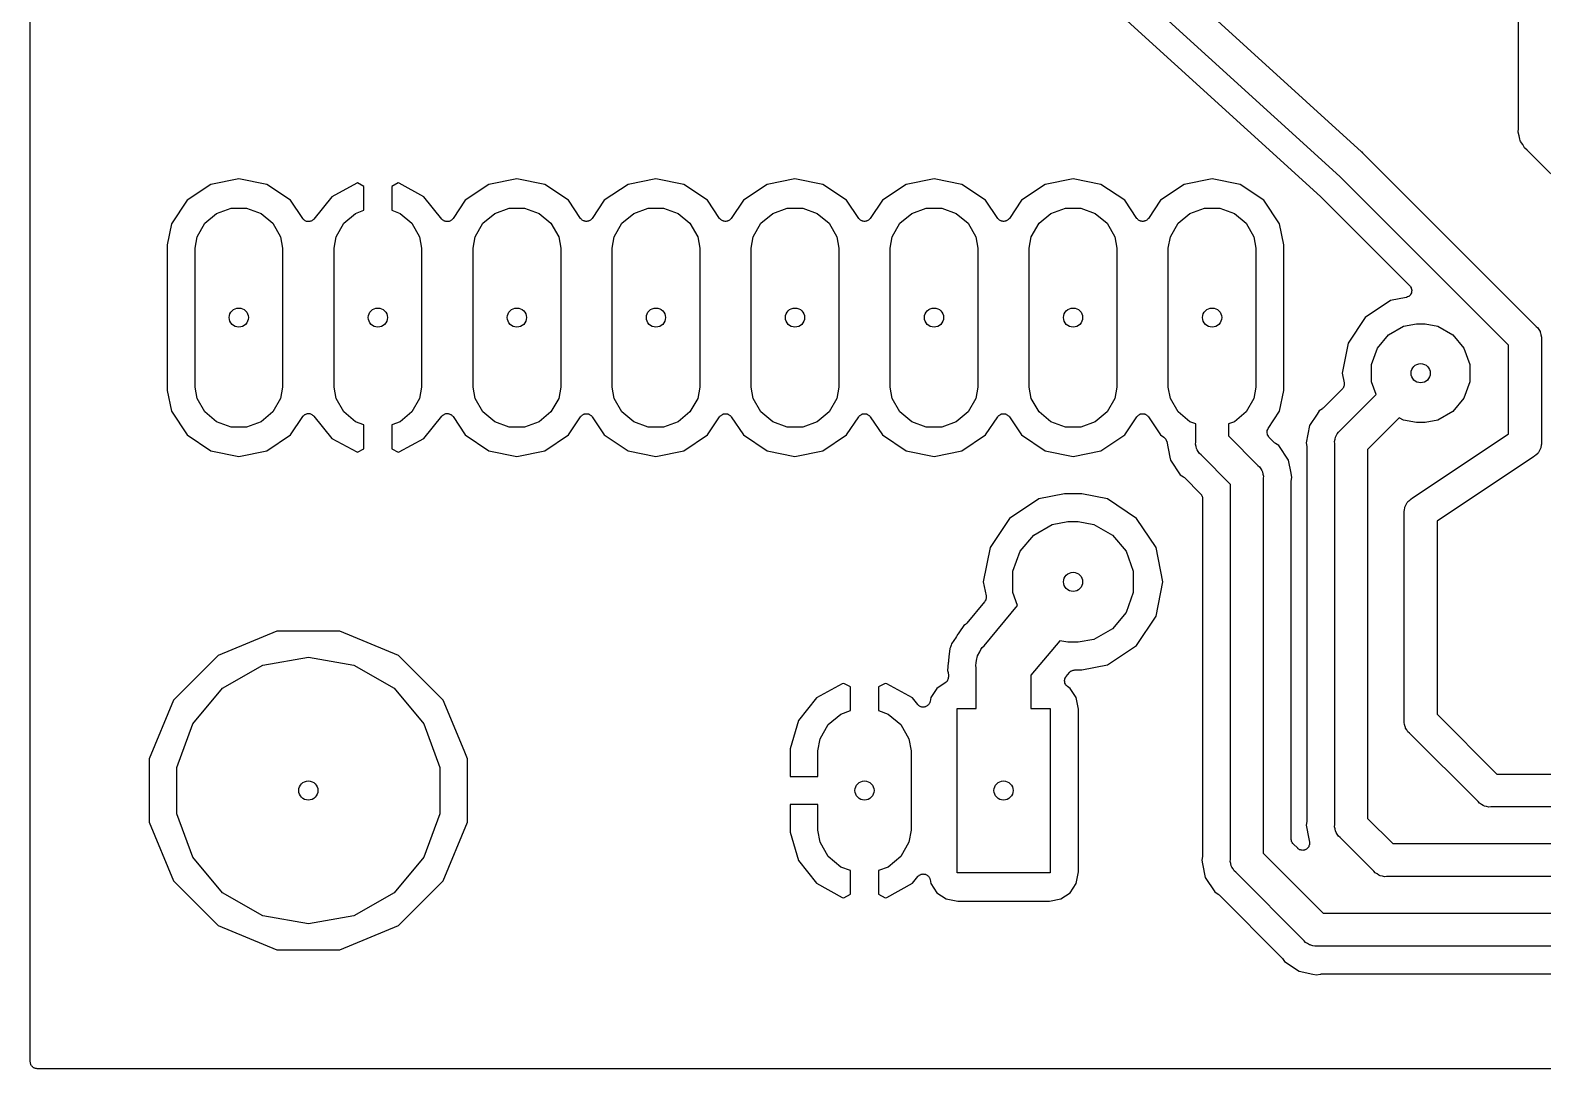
# Model space of a CAD drawing. Extents: x 99.1 to 195.6, y -78.7 to -33.
# Drawn here: x 99.06 to 126.69, y -78.74 to -59.78 of the extents above; entities that cross this region are included whole.
import ezdxf

# ---------------------------------------------------------------- set-up
doc = ezdxf.new("R2010")
doc.units = 0
doc.header["$MEASUREMENT"] = 0
doc.layers.add('BLACK', color=7, linetype='CONTINUOUS')

msp = doc.modelspace()

# ---------------------------------------------------------------- linework, layer by layer
at = {"layer": 'BLACK', "linetype": 'CONTINUOUS'}
for p, q in [((99.06, -78.613), (99.06, -33.147)), ((116.412, -55.6628), (123.378, -61.9952)), ((126.246, -61.5732), (126.246, -55.8331)), ((122.983, -62.4472), (116.017, -56.1148)), ((115.713, -56.5247), (122.63, -62.8129)), ((126.24, -61.6392), (126.246, -61.5732)), ((126.257, -61.7033), (126.24, -61.6392)), ((126.269, -61.7686), (126.257, -61.7033)), ((126.28, -61.788), (126.269, -61.7686)), ((126.286, -61.8096), (126.28, -61.788)), ((126.324, -61.8639), (126.286, -61.8096)), ((126.357, -61.9214), (126.324, -61.8639)), ((123.378, -61.9952), (123.384, -61.9993)), ((123.384, -61.9993), (123.397, -62.0128)), ((123.397, -62.0128), (123.411, -62.0257)), ((123.411, -62.0257), (123.416, -62.0313)), ((123.416, -62.0313), (126.568, -65.1836)), ((126.408, -61.964), (126.357, -61.9214)), ((127.262, -62.8181), (126.408, -61.964)), ((102.36, -62.5919), (101.927, -62.881)), ((102.87, -62.4904), (102.36, -62.5919)), ((103.38, -62.5919), (102.87, -62.4904)), ((103.813, -62.881), (103.38, -62.5919)), ((105.023, -62.57), (104.568, -62.8188)), ((105.041, -62.5661), (105.023, -62.57)), ((105.156, -62.6292), (105.041, -62.5661)), ((105.156, -63.0651), (105.156, -62.6292)), ((105.779, -62.5661), (105.664, -62.6292)), ((105.664, -62.6292), (105.664, -63.0651)), ((105.797, -62.57), (105.779, -62.5661)), ((106.252, -62.8188), (105.797, -62.57)), ((107.44, -62.5919), (107.007, -62.881)), ((107.95, -62.4904), (107.44, -62.5919)), ((108.46, -62.5919), (107.95, -62.4904)), ((108.893, -62.881), (108.46, -62.5919)), ((109.98, -62.5919), (109.547, -62.881)), ((110.49, -62.4904), (109.98, -62.5919)), ((111, -62.5919), (110.49, -62.4904)), ((111.433, -62.881), (111, -62.5919)), ((112.52, -62.5919), (112.087, -62.881)), ((113.03, -62.4904), (112.52, -62.5919)), ((113.54, -62.5919), (113.03, -62.4904)), ((113.973, -62.881), (113.54, -62.5919)), ((115.06, -62.5919), (114.627, -62.881)), ((115.57, -62.4904), (115.06, -62.5919)), ((116.08, -62.5919), (115.57, -62.4904)), ((116.513, -62.881), (116.08, -62.5919)), ((117.6, -62.5919), (117.167, -62.881)), ((118.11, -62.4904), (117.6, -62.5919)), ((118.62, -62.5919), (118.11, -62.4904)), ((119.053, -62.881), (118.62, -62.5919)), ((120.14, -62.5919), (119.707, -62.881)), ((120.65, -62.4904), (120.14, -62.5919)), ((121.16, -62.5919), (120.65, -62.4904)), ((121.593, -62.881), (121.16, -62.5919)), ((126.065, -65.5293), (122.983, -62.4472)), ((101.927, -62.881), (101.638, -63.3136)), ((104.037, -63.2161), (103.813, -62.881)), ((104.568, -62.8188), (104.241, -63.2251)), ((106.579, -63.2251), (106.252, -62.8188)), ((107.007, -62.881), (106.783, -63.2161)), ((109.114, -63.2123), (108.893, -62.881)), ((109.547, -62.881), (109.326, -63.2123)), ((111.654, -63.2123), (111.433, -62.881)), ((112.087, -62.881), (111.866, -63.2123)), ((114.194, -63.2123), (113.973, -62.881)), ((114.627, -62.881), (114.406, -63.2123)), ((116.734, -63.2123), (116.513, -62.881)), ((117.167, -62.881), (116.946, -63.2123)), ((119.274, -63.2123), (119.053, -62.881)), ((119.707, -62.881), (119.486, -63.2123)), ((121.882, -63.3136), (121.593, -62.881)), ((122.63, -62.8129), (122.632, -62.8153)), ((122.632, -62.8153), (122.634, -62.8171)), ((122.634, -62.8171), (124.26, -64.4428)), ((102.248, -63.3018), (102.464, -63.1205)), ((102.464, -63.1205), (102.729, -63.024)), ((102.729, -63.024), (103.011, -63.024)), ((103.011, -63.024), (103.276, -63.1205)), ((103.276, -63.1205), (103.492, -63.3018)), ((104.043, -63.222), (104.037, -63.2161)), ((104.047, -63.2291), (104.043, -63.222)), ((104.058, -63.2379), (104.047, -63.2291)), ((104.067, -63.2479), (104.058, -63.2379)), ((104.075, -63.2516), (104.067, -63.2479)), ((104.081, -63.2568), (104.075, -63.2516)), ((104.094, -63.2613), (104.081, -63.2568)), ((104.107, -63.2674), (104.094, -63.2613)), ((104.115, -63.2683), (104.107, -63.2674)), ((104.123, -63.271), (104.115, -63.2683)), ((104.137, -63.2707), (104.123, -63.271)), ((104.151, -63.2722), (104.137, -63.2707)), ((104.159, -63.2703), (104.151, -63.2722)), ((104.167, -63.2701), (104.159, -63.2703)), ((104.18, -63.2651), (104.167, -63.2701)), ((104.194, -63.2617), (104.18, -63.2651)), ((104.201, -63.2571), (104.194, -63.2617)), ((104.208, -63.2541), (104.201, -63.2571)), ((104.219, -63.245), (104.208, -63.2541)), ((104.23, -63.2372), (104.219, -63.245)), ((104.235, -63.2306), (104.23, -63.2372)), ((104.241, -63.2251), (104.235, -63.2306)), ((104.788, -63.3018), (105.004, -63.1205)), ((105.004, -63.1205), (105.156, -63.0651)), ((105.664, -63.0651), (105.816, -63.1205)), ((105.816, -63.1205), (106.032, -63.3018)), ((106.585, -63.2306), (106.579, -63.2251)), ((106.59, -63.2372), (106.585, -63.2306)), ((106.601, -63.245), (106.59, -63.2372)), ((106.612, -63.2541), (106.601, -63.245)), ((106.619, -63.2571), (106.612, -63.2541)), ((106.626, -63.2617), (106.619, -63.2571)), ((106.64, -63.2651), (106.626, -63.2617)), ((106.653, -63.2701), (106.64, -63.2651)), ((106.661, -63.2703), (106.653, -63.2701)), ((106.669, -63.2722), (106.661, -63.2703)), ((106.683, -63.2707), (106.669, -63.2722)), ((106.697, -63.271), (106.683, -63.2707)), ((106.705, -63.2683), (106.697, -63.271)), ((106.713, -63.2674), (106.705, -63.2683)), ((106.726, -63.2613), (106.713, -63.2674)), ((106.739, -63.2568), (106.726, -63.2613)), ((106.745, -63.2516), (106.739, -63.2568)), ((106.753, -63.2479), (106.745, -63.2516)), ((106.762, -63.2379), (106.753, -63.2479)), ((106.773, -63.2291), (106.762, -63.2379)), ((106.777, -63.222), (106.773, -63.2291)), ((106.783, -63.2161), (106.777, -63.222)), ((107.328, -63.3018), (107.544, -63.1205)), ((107.544, -63.1205), (107.809, -63.024)), ((107.809, -63.024), (108.091, -63.024)), ((108.091, -63.024), (108.356, -63.1205)), ((108.356, -63.1205), (108.572, -63.3018)), ((109.124, -63.2223), (109.114, -63.2123)), ((109.132, -63.2335), (109.124, -63.2223)), ((109.139, -63.2381), (109.132, -63.2335)), ((109.145, -63.2442), (109.139, -63.2381)), ((109.157, -63.2503), (109.145, -63.2442)), ((109.169, -63.258), (109.157, -63.2503)), ((109.177, -63.26), (109.169, -63.258)), ((109.184, -63.2637), (109.177, -63.26)), ((109.198, -63.2652), (109.184, -63.2637)), ((109.212, -63.2685), (109.198, -63.2652)), ((109.22, -63.2676), (109.212, -63.2685)), ((109.228, -63.2685), (109.22, -63.2676)), ((109.242, -63.2652), (109.228, -63.2685)), ((109.256, -63.2637), (109.242, -63.2652)), ((109.263, -63.26), (109.256, -63.2637)), ((109.271, -63.258), (109.263, -63.26)), ((109.283, -63.2503), (109.271, -63.258)), ((109.295, -63.2442), (109.283, -63.2503)), ((109.301, -63.2381), (109.295, -63.2442)), ((109.308, -63.2335), (109.301, -63.2381)), ((109.316, -63.2223), (109.308, -63.2335)), ((109.326, -63.2123), (109.316, -63.2223)), ((109.868, -63.3018), (110.084, -63.1205)), ((110.084, -63.1205), (110.349, -63.024)), ((110.349, -63.024), (110.631, -63.024)), ((110.631, -63.024), (110.896, -63.1205)), ((110.896, -63.1205), (111.112, -63.3018)), ((111.664, -63.2223), (111.654, -63.2123)), ((111.672, -63.2335), (111.664, -63.2223)), ((111.679, -63.2381), (111.672, -63.2335)), ((111.685, -63.2442), (111.679, -63.2381)), ((111.697, -63.2503), (111.685, -63.2442)), ((111.709, -63.258), (111.697, -63.2503)), ((111.717, -63.26), (111.709, -63.258)), ((111.724, -63.2637), (111.717, -63.26)), ((111.738, -63.2652), (111.724, -63.2637)), ((111.752, -63.2685), (111.738, -63.2652)), ((111.76, -63.2676), (111.752, -63.2685)), ((111.768, -63.2685), (111.76, -63.2676)), ((111.782, -63.2652), (111.768, -63.2685)), ((111.796, -63.2637), (111.782, -63.2652)), ((111.803, -63.26), (111.796, -63.2637)), ((111.811, -63.258), (111.803, -63.26)), ((111.823, -63.2503), (111.811, -63.258)), ((111.835, -63.2442), (111.823, -63.2503)), ((111.841, -63.2381), (111.835, -63.2442)), ((111.848, -63.2335), (111.841, -63.2381)), ((111.856, -63.2223), (111.848, -63.2335)), ((111.866, -63.2123), (111.856, -63.2223)), ((112.408, -63.3018), (112.624, -63.1205)), ((112.624, -63.1205), (112.889, -63.024)), ((112.889, -63.024), (113.171, -63.024)), ((113.171, -63.024), (113.436, -63.1205)), ((113.436, -63.1205), (113.652, -63.3018)), ((114.204, -63.2223), (114.194, -63.2123)), ((114.212, -63.2335), (114.204, -63.2223)), ((114.219, -63.2381), (114.212, -63.2335)), ((114.225, -63.2442), (114.219, -63.2381)), ((114.237, -63.2503), (114.225, -63.2442)), ((114.249, -63.258), (114.237, -63.2503)), ((114.257, -63.26), (114.249, -63.258)), ((114.264, -63.2637), (114.257, -63.26)), ((114.278, -63.2652), (114.264, -63.2637)), ((114.292, -63.2685), (114.278, -63.2652)), ((114.3, -63.2676), (114.292, -63.2685)), ((114.308, -63.2685), (114.3, -63.2676)), ((114.322, -63.2652), (114.308, -63.2685)), ((114.336, -63.2637), (114.322, -63.2652)), ((114.343, -63.26), (114.336, -63.2637)), ((114.351, -63.258), (114.343, -63.26)), ((114.363, -63.2503), (114.351, -63.258)), ((114.375, -63.2442), (114.363, -63.2503)), ((114.381, -63.2381), (114.375, -63.2442)), ((114.388, -63.2335), (114.381, -63.2381)), ((114.396, -63.2223), (114.388, -63.2335)), ((114.406, -63.2123), (114.396, -63.2223)), ((114.948, -63.3018), (115.164, -63.1205)), ((115.164, -63.1205), (115.429, -63.024)), ((115.429, -63.024), (115.711, -63.024)), ((115.711, -63.024), (115.976, -63.1205)), ((115.976, -63.1205), (116.192, -63.3018)), ((116.744, -63.2223), (116.734, -63.2123)), ((116.752, -63.2335), (116.744, -63.2223)), ((116.759, -63.2381), (116.752, -63.2335)), ((116.765, -63.2442), (116.759, -63.2381)), ((116.777, -63.2503), (116.765, -63.2442)), ((116.789, -63.258), (116.777, -63.2503)), ((116.797, -63.26), (116.789, -63.258)), ((116.804, -63.2637), (116.797, -63.26)), ((116.818, -63.2652), (116.804, -63.2637)), ((116.832, -63.2685), (116.818, -63.2652)), ((116.84, -63.2676), (116.832, -63.2685)), ((116.848, -63.2685), (116.84, -63.2676)), ((116.862, -63.2652), (116.848, -63.2685)), ((116.876, -63.2637), (116.862, -63.2652)), ((116.883, -63.26), (116.876, -63.2637)), ((116.891, -63.258), (116.883, -63.26)), ((116.903, -63.2503), (116.891, -63.258)), ((116.915, -63.2442), (116.903, -63.2503)), ((116.921, -63.2381), (116.915, -63.2442)), ((116.928, -63.2335), (116.921, -63.2381)), ((116.936, -63.2223), (116.928, -63.2335)), ((116.946, -63.2123), (116.936, -63.2223)), ((117.488, -63.3018), (117.704, -63.1205)), ((117.704, -63.1205), (117.969, -63.024)), ((117.969, -63.024), (118.251, -63.024)), ((118.251, -63.024), (118.516, -63.1205)), ((118.516, -63.1205), (118.732, -63.3018)), ((119.284, -63.2223), (119.274, -63.2123)), ((119.292, -63.2335), (119.284, -63.2223)), ((119.299, -63.2381), (119.292, -63.2335)), ((119.305, -63.2442), (119.299, -63.2381)), ((119.317, -63.2503), (119.305, -63.2442)), ((119.329, -63.258), (119.317, -63.2503)), ((119.337, -63.26), (119.329, -63.258)), ((119.344, -63.2637), (119.337, -63.26)), ((119.358, -63.2652), (119.344, -63.2637)), ((119.372, -63.2685), (119.358, -63.2652)), ((119.38, -63.2676), (119.372, -63.2685)), ((119.388, -63.2685), (119.38, -63.2676)), ((119.402, -63.2652), (119.388, -63.2685)), ((119.416, -63.2637), (119.402, -63.2652)), ((119.423, -63.26), (119.416, -63.2637)), ((119.431, -63.258), (119.423, -63.26)), ((119.443, -63.2503), (119.431, -63.258)), ((119.455, -63.2442), (119.443, -63.2503)), ((119.461, -63.2381), (119.455, -63.2442)), ((119.468, -63.2335), (119.461, -63.2381)), ((119.476, -63.2223), (119.468, -63.2335)), ((119.486, -63.2123), (119.476, -63.2223)), ((120.028, -63.3018), (120.244, -63.1205)), ((120.244, -63.1205), (120.509, -63.024)), ((120.509, -63.024), (120.791, -63.024)), ((120.791, -63.024), (121.056, -63.1205)), ((121.056, -63.1205), (121.272, -63.3018)), ((101.638, -63.3136), (101.562, -63.6952)), ((102.07, -63.754), (102.107, -63.5462)), ((102.107, -63.5462), (102.248, -63.3018)), ((103.492, -63.3018), (103.633, -63.5462)), ((103.633, -63.5462), (103.67, -63.754)), ((104.61, -63.754), (104.647, -63.5462)), ((104.647, -63.5462), (104.788, -63.3018)), ((106.032, -63.3018), (106.173, -63.5462)), ((106.173, -63.5462), (106.21, -63.754)), ((107.15, -63.754), (107.187, -63.5462)), ((107.187, -63.5462), (107.328, -63.3018)), ((108.572, -63.3018), (108.713, -63.5462)), ((108.713, -63.5462), (108.75, -63.754)), ((109.69, -63.754), (109.727, -63.5462)), ((109.727, -63.5462), (109.868, -63.3018)), ((111.112, -63.3018), (111.253, -63.5462)), ((111.253, -63.5462), (111.29, -63.754)), ((112.23, -63.754), (112.267, -63.5462)), ((112.267, -63.5462), (112.408, -63.3018)), ((113.652, -63.3018), (113.793, -63.5462)), ((113.793, -63.5462), (113.83, -63.754)), ((114.77, -63.754), (114.807, -63.5462)), ((114.807, -63.5462), (114.948, -63.3018)), ((116.192, -63.3018), (116.333, -63.5462)), ((116.333, -63.5462), (116.37, -63.754)), ((117.31, -63.754), (117.347, -63.5462)), ((117.347, -63.5462), (117.488, -63.3018)), ((118.732, -63.3018), (118.873, -63.5462)), ((118.873, -63.5462), (118.91, -63.754)), ((119.85, -63.754), (119.887, -63.5462)), ((119.887, -63.5462), (120.028, -63.3018)), ((121.272, -63.3018), (121.413, -63.5462)), ((121.413, -63.5462), (121.45, -63.754)), ((121.958, -63.6952), (121.882, -63.3136)), ((101.562, -63.6952), (101.562, -66.3528)), ((102.07, -66.294), (102.07, -63.754)), ((103.67, -63.754), (103.67, -66.294)), ((104.61, -66.294), (104.61, -63.754)), ((106.21, -63.754), (106.21, -66.294)), ((107.15, -66.294), (107.15, -63.754)), ((108.75, -63.754), (108.75, -66.294)), ((109.69, -66.294), (109.69, -63.754)), ((111.29, -63.754), (111.29, -66.294)), ((112.23, -66.294), (112.23, -63.754)), ((113.83, -63.754), (113.83, -66.294)), ((114.77, -66.294), (114.77, -63.754)), ((116.37, -63.754), (116.37, -66.294)), ((117.31, -66.294), (117.31, -63.754)), ((118.91, -63.754), (118.91, -66.294)), ((119.85, -66.294), (119.85, -63.754)), ((121.45, -63.754), (121.45, -66.294)), ((121.958, -66.3528), (121.958, -63.6952)), ((124.219, -64.6476), (124.203, -64.6552)), ((124.236, -64.6411), (124.219, -64.6476)), ((124.239, -64.6384), (124.236, -64.6411)), ((124.243, -64.6366), (124.239, -64.6384)), ((124.256, -64.6239), (124.243, -64.6366)), ((124.269, -64.6121), (124.256, -64.6239)), ((124.26, -64.4428), (124.262, -64.4462)), ((124.262, -64.4462), (124.266, -64.4488)), ((124.266, -64.4488), (124.275, -64.4642)), ((124.271, -64.6084), (124.269, -64.6121)), ((124.274, -64.6054), (124.271, -64.6084)), ((124.282, -64.5891), (124.274, -64.6054)), ((124.275, -64.4642), (124.285, -64.4789)), ((124.291, -64.5734), (124.282, -64.5891)), ((124.285, -64.4789), (124.286, -64.4829)), ((124.286, -64.4829), (124.289, -64.4865)), ((124.289, -64.4865), (124.292, -64.5042)), ((124.293, -64.5654), (124.291, -64.5692)), ((124.291, -64.5692), (124.291, -64.5734)), ((124.292, -64.5042), (124.297, -64.5215)), ((124.295, -64.5475), (124.293, -64.5654)), ((124.297, -64.5298), (124.295, -64.5475)), ((124.297, -64.5215), (124.296, -64.5257)), ((124.296, -64.5257), (124.297, -64.5298)), ((123.911, -64.7137), (123.445, -65.0249)), ((124.195, -64.6571), (123.911, -64.7137)), ((124.199, -64.6556), (124.195, -64.6571)), ((124.203, -64.6552), (124.199, -64.6556)), ((123.445, -65.0249), (123.134, -65.4906)), ((123.873, -65.3399), (124.147, -65.1812)), ((124.147, -65.1812), (124.381, -65.14)), ((124.381, -65.14), (124.539, -65.14)), ((124.539, -65.14), (124.773, -65.1812)), ((124.773, -65.1812), (125.047, -65.3399)), ((126.568, -65.1836), (126.598, -65.2092)), ((123.669, -65.5831), (123.873, -65.3399)), ((125.047, -65.3399), (125.251, -65.5831)), ((126.598, -65.2092), (126.618, -65.2437)), ((126.618, -65.2437), (126.641, -65.2763)), ((126.641, -65.2763), (126.645, -65.2892)), ((126.645, -65.2892), (126.651, -65.3008)), ((126.651, -65.3008), (126.658, -65.34)), ((126.658, -65.34), (126.668, -65.3784)), ((126.668, -65.3784), (126.665, -65.4181)), ((126.665, -65.4181), (126.665, -67.274)), ((123.134, -65.4906), (123.024, -66.04)), ((123.56, -65.8813), (123.669, -65.5831)), ((125.251, -65.5831), (125.36, -65.8813)), ((126.065, -67.1494), (126.065, -65.5293)), ((123.56, -66.1987), (123.56, -65.8813)), ((125.36, -65.8813), (125.36, -66.1987)), ((102.107, -66.5018), (102.07, -66.294)), ((103.67, -66.294), (103.633, -66.5018)), ((104.647, -66.5018), (104.61, -66.294)), ((106.21, -66.294), (106.173, -66.5018)), ((107.187, -66.5018), (107.15, -66.294)), ((108.75, -66.294), (108.713, -66.5018)), ((109.727, -66.5018), (109.69, -66.294)), ((111.29, -66.294), (111.253, -66.5018)), ((112.267, -66.5018), (112.23, -66.294)), ((113.83, -66.294), (113.793, -66.5018)), ((114.807, -66.5018), (114.77, -66.294)), ((116.37, -66.294), (116.333, -66.5018)), ((117.347, -66.5018), (117.31, -66.294)), ((118.91, -66.294), (118.873, -66.5018)), ((119.887, -66.5018), (119.85, -66.294)), ((121.45, -66.294), (121.413, -66.5018)), ((123.024, -66.04), (123.06, -66.2177)), ((123.047, -66.3036), (123.035, -66.3176)), ((123.048, -66.2996), (123.047, -66.3036)), ((123.05, -66.2962), (123.048, -66.2996)), ((123.055, -66.2788), (123.05, -66.2962)), ((123.061, -66.2618), (123.055, -66.2788)), ((123.06, -66.2177), (123.06, -66.2357)), ((123.06, -66.2357), (123.062, -66.2536)), ((123.062, -66.2536), (123.061, -66.2576)), ((123.061, -66.2576), (123.061, -66.2618)), ((123.645, -66.4311), (123.56, -66.1987)), ((125.36, -66.1987), (125.251, -66.4969)), ((101.562, -66.3528), (101.638, -66.7344)), ((102.248, -66.7462), (102.107, -66.5018)), ((103.633, -66.5018), (103.492, -66.7462)), ((104.788, -66.7462), (104.647, -66.5018)), ((106.173, -66.5018), (106.032, -66.7462)), ((107.328, -66.7462), (107.187, -66.5018)), ((108.713, -66.5018), (108.572, -66.7462)), ((109.868, -66.7462), (109.727, -66.5018)), ((111.253, -66.5018), (111.112, -66.7462)), ((112.408, -66.7462), (112.267, -66.5018)), ((113.793, -66.5018), (113.652, -66.7462)), ((114.948, -66.7462), (114.807, -66.5018)), ((116.333, -66.5018), (116.192, -66.7462)), ((117.488, -66.7462), (117.347, -66.5018)), ((118.873, -66.5018), (118.732, -66.7462)), ((120.028, -66.7462), (119.887, -66.5018)), ((121.413, -66.5018), (121.272, -66.7462)), ((121.882, -66.7344), (121.958, -66.3528)), ((123.025, -66.3323), (122.684, -66.6735)), ((123.035, -66.3176), (123.025, -66.3323)), ((123.466, -66.6093), (123.645, -66.4311)), ((125.251, -66.4969), (125.047, -66.7401)), ((101.638, -66.7344), (101.927, -67.167)), ((102.464, -66.9275), (102.248, -66.7462)), ((103.492, -66.7462), (103.276, -66.9275)), ((103.813, -67.167), (104.037, -66.8319)), ((104.037, -66.8319), (104.043, -66.826)), ((104.043, -66.826), (104.047, -66.8189)), ((104.047, -66.8189), (104.058, -66.8101)), ((104.058, -66.8101), (104.067, -66.8001)), ((104.067, -66.8001), (104.075, -66.7964)), ((104.075, -66.7964), (104.081, -66.7912)), ((104.081, -66.7912), (104.094, -66.7867)), ((104.094, -66.7867), (104.107, -66.7806)), ((104.107, -66.7806), (104.115, -66.7797)), ((104.115, -66.7797), (104.123, -66.777)), ((104.123, -66.777), (104.137, -66.7773)), ((104.137, -66.7773), (104.151, -66.7758)), ((104.151, -66.7758), (104.159, -66.7777)), ((104.159, -66.7777), (104.167, -66.7779)), ((104.167, -66.7779), (104.18, -66.7829)), ((104.18, -66.7829), (104.194, -66.7863)), ((104.194, -66.7863), (104.201, -66.7909)), ((104.201, -66.7909), (104.208, -66.7939)), ((104.208, -66.7939), (104.219, -66.803)), ((104.219, -66.803), (104.23, -66.8108)), ((104.23, -66.8108), (104.235, -66.8174)), ((104.235, -66.8174), (104.241, -66.8229)), ((104.241, -66.8229), (104.568, -67.2292)), ((105.004, -66.9275), (104.788, -66.7462)), ((106.032, -66.7462), (105.816, -66.9275)), ((106.252, -67.2292), (106.579, -66.8229)), ((106.579, -66.8229), (106.585, -66.8174)), ((106.585, -66.8174), (106.59, -66.8108)), ((106.59, -66.8108), (106.601, -66.803)), ((106.601, -66.803), (106.612, -66.7939)), ((106.612, -66.7939), (106.619, -66.7909)), ((106.619, -66.7909), (106.626, -66.7863)), ((106.626, -66.7863), (106.64, -66.7829)), ((106.64, -66.7829), (106.653, -66.7779)), ((106.653, -66.7779), (106.661, -66.7777)), ((106.661, -66.7777), (106.669, -66.7758)), ((106.669, -66.7758), (106.683, -66.7773)), ((106.683, -66.7773), (106.697, -66.777)), ((106.697, -66.777), (106.705, -66.7797)), ((106.705, -66.7797), (106.713, -66.7806)), ((106.713, -66.7806), (106.726, -66.7867)), ((106.726, -66.7867), (106.739, -66.7912)), ((106.739, -66.7912), (106.745, -66.7964)), ((106.745, -66.7964), (106.753, -66.8001)), ((106.753, -66.8001), (106.762, -66.8101)), ((106.762, -66.8101), (106.773, -66.8189)), ((106.773, -66.8189), (106.777, -66.826)), ((106.777, -66.826), (106.783, -66.8319)), ((106.783, -66.8319), (107.007, -67.167)), ((107.544, -66.9275), (107.328, -66.7462)), ((108.572, -66.7462), (108.356, -66.9275)), ((108.893, -67.167), (109.114, -66.8357)), ((109.114, -66.8357), (109.124, -66.8257)), ((109.124, -66.8257), (109.132, -66.8145)), ((109.132, -66.8145), (109.139, -66.8099)), ((109.139, -66.8099), (109.145, -66.8038)), ((109.145, -66.8038), (109.157, -66.7977)), ((109.157, -66.7977), (109.169, -66.79)), ((109.169, -66.79), (109.177, -66.788)), ((109.177, -66.788), (109.184, -66.7843)), ((109.184, -66.7843), (109.198, -66.7828)), ((109.198, -66.7828), (109.212, -66.7795)), ((109.212, -66.7795), (109.22, -66.7804)), ((109.22, -66.7804), (109.228, -66.7795)), ((109.228, -66.7795), (109.242, -66.7828)), ((109.242, -66.7828), (109.256, -66.7843)), ((109.256, -66.7843), (109.263, -66.788)), ((109.263, -66.788), (109.271, -66.79)), ((109.271, -66.79), (109.283, -66.7977)), ((109.283, -66.7977), (109.295, -66.8038)), ((109.295, -66.8038), (109.301, -66.8099)), ((109.301, -66.8099), (109.308, -66.8145)), ((109.308, -66.8145), (109.316, -66.8257)), ((109.316, -66.8257), (109.326, -66.8357)), ((109.326, -66.8357), (109.547, -67.167)), ((110.084, -66.9275), (109.868, -66.7462)), ((111.112, -66.7462), (110.896, -66.9275)), ((111.433, -67.167), (111.654, -66.8357)), ((111.654, -66.8357), (111.664, -66.8257)), ((111.664, -66.8257), (111.672, -66.8145)), ((111.672, -66.8145), (111.679, -66.8099)), ((111.679, -66.8099), (111.685, -66.8038)), ((111.685, -66.8038), (111.697, -66.7977)), ((111.697, -66.7977), (111.709, -66.79)), ((111.709, -66.79), (111.717, -66.788)), ((111.717, -66.788), (111.724, -66.7843)), ((111.724, -66.7843), (111.738, -66.7828)), ((111.738, -66.7828), (111.752, -66.7795)), ((111.752, -66.7795), (111.76, -66.7804)), ((111.76, -66.7804), (111.768, -66.7795)), ((111.768, -66.7795), (111.782, -66.7828)), ((111.782, -66.7828), (111.796, -66.7843)), ((111.796, -66.7843), (111.803, -66.788)), ((111.803, -66.788), (111.811, -66.79)), ((111.811, -66.79), (111.823, -66.7977)), ((111.823, -66.7977), (111.835, -66.8038)), ((111.835, -66.8038), (111.841, -66.8099)), ((111.841, -66.8099), (111.848, -66.8145)), ((111.848, -66.8145), (111.856, -66.8257)), ((111.856, -66.8257), (111.866, -66.8357)), ((111.866, -66.8357), (112.087, -67.167)), ((112.624, -66.9275), (112.408, -66.7462)), ((113.652, -66.7462), (113.436, -66.9275)), ((113.973, -67.167), (114.194, -66.8357)), ((114.194, -66.8357), (114.204, -66.8257)), ((114.204, -66.8257), (114.212, -66.8145)), ((114.212, -66.8145), (114.219, -66.8099)), ((114.219, -66.8099), (114.225, -66.8038)), ((114.225, -66.8038), (114.237, -66.7977)), ((114.237, -66.7977), (114.249, -66.79)), ((114.249, -66.79), (114.257, -66.788)), ((114.257, -66.788), (114.264, -66.7843)), ((114.264, -66.7843), (114.278, -66.7828)), ((114.278, -66.7828), (114.292, -66.7795)), ((114.292, -66.7795), (114.3, -66.7804)), ((114.3, -66.7804), (114.308, -66.7795)), ((114.308, -66.7795), (114.322, -66.7828)), ((114.322, -66.7828), (114.336, -66.7843)), ((114.336, -66.7843), (114.343, -66.788)), ((114.343, -66.788), (114.351, -66.79)), ((114.351, -66.79), (114.363, -66.7977)), ((114.363, -66.7977), (114.375, -66.8038)), ((114.375, -66.8038), (114.381, -66.8099)), ((114.381, -66.8099), (114.388, -66.8145)), ((114.388, -66.8145), (114.396, -66.8257)), ((114.396, -66.8257), (114.406, -66.8357)), ((114.406, -66.8357), (114.627, -67.167)), ((115.164, -66.9275), (114.948, -66.7462)), ((116.192, -66.7462), (115.976, -66.9275)), ((116.513, -67.167), (116.734, -66.8357)), ((116.734, -66.8357), (116.744, -66.8257)), ((116.744, -66.8257), (116.752, -66.8145)), ((116.752, -66.8145), (116.759, -66.8099)), ((116.759, -66.8099), (116.765, -66.8038)), ((116.765, -66.8038), (116.777, -66.7977)), ((116.777, -66.7977), (116.789, -66.79)), ((116.789, -66.79), (116.797, -66.788)), ((116.797, -66.788), (116.804, -66.7843)), ((116.804, -66.7843), (116.818, -66.7828)), ((116.818, -66.7828), (116.832, -66.7795)), ((116.832, -66.7795), (116.84, -66.7804)), ((116.84, -66.7804), (116.848, -66.7795)), ((116.848, -66.7795), (116.862, -66.7828)), ((116.862, -66.7828), (116.876, -66.7843)), ((116.876, -66.7843), (116.883, -66.788)), ((116.883, -66.788), (116.891, -66.79)), ((116.891, -66.79), (116.903, -66.7977)), ((116.903, -66.7977), (116.915, -66.8038)), ((116.915, -66.8038), (116.921, -66.8099)), ((116.921, -66.8099), (116.928, -66.8145)), ((116.928, -66.8145), (116.936, -66.8257)), ((116.936, -66.8257), (116.946, -66.8357)), ((116.946, -66.8357), (117.167, -67.167)), ((117.704, -66.9275), (117.488, -66.7462)), ((118.732, -66.7462), (118.516, -66.9275)), ((119.053, -67.167), (119.274, -66.8357)), ((119.274, -66.8357), (119.284, -66.8257)), ((119.284, -66.8257), (119.292, -66.8145)), ((119.292, -66.8145), (119.299, -66.8099)), ((119.299, -66.8099), (119.305, -66.8038)), ((119.305, -66.8038), (119.317, -66.7977)), ((119.317, -66.7977), (119.329, -66.79)), ((119.329, -66.79), (119.337, -66.788)), ((119.337, -66.788), (119.344, -66.7843)), ((119.344, -66.7843), (119.358, -66.7828)), ((119.358, -66.7828), (119.372, -66.7795)), ((119.372, -66.7795), (119.38, -66.7804)), ((119.38, -66.7804), (119.388, -66.7795)), ((119.388, -66.7795), (119.402, -66.7828)), ((119.402, -66.7828), (119.416, -66.7843)), ((119.416, -66.7843), (119.423, -66.788)), ((119.423, -66.788), (119.431, -66.79)), ((119.431, -66.79), (119.443, -66.7977)), ((119.443, -66.7977), (119.455, -66.8038)), ((119.455, -66.8038), (119.461, -66.8099)), ((119.461, -66.8099), (119.468, -66.8145)), ((119.468, -66.8145), (119.476, -66.8257)), ((119.476, -66.8257), (119.486, -66.8357)), ((119.486, -66.8357), (119.707, -67.167)), ((120.244, -66.9275), (120.028, -66.7462)), ((121.272, -66.7462), (121.056, -66.9275)), ((121.674, -67.0464), (121.882, -66.7344)), ((122.569, -66.7845), (122.429, -66.9947)), ((122.607, -66.7275), (122.569, -66.7845)), ((122.569, -66.7845), (122.569, -66.7845)), ((122.665, -66.6893), (122.607, -66.7275)), ((122.674, -66.6807), (122.665, -66.6893)), ((122.684, -66.6735), (122.674, -66.6807)), ((122.987, -67.0886), (123.466, -66.6093)), ((123.466, -66.6093), (123.466, -66.6093)), ((124.07, -66.8541), (123.891, -67.0336)), ((124.147, -66.8988), (124.07, -66.8541)), ((125.047, -66.7401), (124.773, -66.8988)), ((102.729, -67.024), (102.464, -66.9275)), ((103.011, -67.024), (102.729, -67.024)), ((103.276, -66.9275), (103.011, -67.024)), ((105.156, -66.9829), (105.004, -66.9275)), ((105.156, -67.4188), (105.156, -66.9829)), ((105.816, -66.9275), (105.664, -66.9829)), ((105.664, -66.9829), (105.664, -67.4188)), ((107.809, -67.024), (107.544, -66.9275)), ((108.091, -67.024), (107.809, -67.024)), ((108.356, -66.9275), (108.091, -67.024)), ((110.349, -67.024), (110.084, -66.9275)), ((110.631, -67.024), (110.349, -67.024)), ((110.896, -66.9275), (110.631, -67.024)), ((112.889, -67.024), (112.624, -66.9275)), ((113.171, -67.024), (112.889, -67.024)), ((113.436, -66.9275), (113.171, -67.024)), ((115.429, -67.024), (115.164, -66.9275)), ((115.711, -67.024), (115.429, -67.024)), ((115.976, -66.9275), (115.711, -67.024)), ((117.969, -67.024), (117.704, -66.9275)), ((118.251, -67.024), (117.969, -67.024)), ((118.516, -66.9275), (118.251, -67.024)), ((120.35, -66.9662), (120.244, -66.9275)), ((120.35, -67.2969), (120.35, -66.9662)), ((121.056, -66.9275), (120.95, -66.9662)), ((120.95, -66.9662), (120.95, -67.1857)), ((121.653, -67.128), (121.655, -67.1074)), ((121.653, -67.1294), (121.653, -67.128)), ((121.653, -67.1308), (121.653, -67.1294)), ((121.659, -67.1506), (121.653, -67.1308)), ((121.655, -67.1074), (121.656, -67.0867)), ((121.656, -67.0855), (121.657, -67.0841)), ((121.656, -67.0867), (121.656, -67.0855)), ((121.657, -67.0841), (121.665, -67.0653)), ((121.665, -67.0653), (121.674, -67.0464)), ((122.429, -66.9947), (122.366, -67.31)), ((122.937, -67.1487), (122.957, -67.1142)), ((122.957, -67.1142), (122.987, -67.0886)), ((123.891, -67.0336), (123.49, -67.4343)), ((123.891, -67.0336), (123.891, -67.0336)), ((124.381, -66.94), (124.147, -66.8988)), ((124.539, -66.94), (124.381, -66.94)), ((124.773, -66.8988), (124.539, -66.94)), ((101.927, -67.167), (102.36, -67.4561)), ((103.38, -67.4561), (103.813, -67.167)), ((104.568, -67.2292), (105.023, -67.478)), ((105.797, -67.478), (106.252, -67.2292)), ((107.007, -67.167), (107.44, -67.4561)), ((108.46, -67.4561), (108.893, -67.167)), ((109.547, -67.167), (109.98, -67.4561)), ((111, -67.4561), (111.433, -67.167)), ((112.087, -67.167), (112.52, -67.4561)), ((113.54, -67.4561), (113.973, -67.167)), ((114.627, -67.167), (115.06, -67.4561)), ((116.08, -67.4561), (116.513, -67.167)), ((117.167, -67.167), (117.6, -67.4561)), ((118.62, -67.4561), (119.053, -67.167)), ((119.707, -67.167), (119.768, -67.2077)), ((119.768, -67.2077), (119.772, -67.2116)), ((119.772, -67.2116), (119.777, -67.2143)), ((119.777, -67.2143), (119.788, -67.2267)), ((119.788, -67.2267), (119.8, -67.2382)), ((119.8, -67.2382), (119.802, -67.2432)), ((119.802, -67.2432), (119.806, -67.2474)), ((119.806, -67.2474), (119.812, -67.2629)), ((119.812, -67.2629), (119.819, -67.2778)), ((119.819, -67.2778), (119.82, -67.2833)), ((119.82, -67.2833), (119.822, -67.2885)), ((119.822, -67.2885), (119.879, -67.5736)), ((120.347, -67.3366), (120.35, -67.2969)), ((120.357, -67.375), (120.347, -67.3366)), ((120.364, -67.4142), (120.357, -67.375)), ((120.37, -67.4258), (120.364, -67.4142)), ((120.95, -67.1857), (121.488, -67.7236)), ((121.664, -67.1706), (121.659, -67.1506)), ((121.665, -67.1718), (121.664, -67.1706)), ((121.665, -67.1731), (121.665, -67.1718)), ((121.678, -67.1898), (121.665, -67.1731)), ((121.689, -67.2067), (121.678, -67.1898)), ((121.791, -67.3085), (121.689, -67.2067)), ((121.801, -67.3157), (121.791, -67.3085)), ((121.81, -67.3243), (121.801, -67.3157)), ((121.868, -67.3625), (121.81, -67.3243)), ((122.046, -67.6297), (121.868, -67.3625)), ((122.366, -67.31), (122.38, -67.3773)), ((122.38, -67.3773), (122.38, -67.3898)), ((122.38, -67.3898), (122.382, -67.4021)), ((122.382, -67.4021), (122.382, -74.2029)), ((122.887, -67.2835), (122.897, -67.245)), ((122.89, -67.3231), (122.887, -67.2835)), ((122.89, -74.2819), (122.89, -67.3231)), ((122.897, -67.245), (122.904, -67.2058)), ((122.904, -67.2058), (122.91, -67.1942)), ((122.91, -67.1942), (122.914, -67.1813)), ((122.914, -67.1813), (122.937, -67.1487)), ((124.324, -68.3104), (126.065, -67.1494)), ((126.651, -67.4142), (126.63, -67.4516)), ((126.653, -67.4044), (126.651, -67.4142)), ((126.657, -67.3956), (126.653, -67.4044)), ((126.662, -67.3526), (126.657, -67.3956)), ((126.665, -67.3362), (126.662, -67.3526)), ((126.665, -67.274), (126.669, -67.2904)), ((126.669, -67.2904), (126.665, -67.3265)), ((126.665, -67.3265), (126.665, -67.3362)), ((102.36, -67.4561), (102.87, -67.5576)), ((102.87, -67.5576), (103.38, -67.4561)), ((105.023, -67.478), (105.041, -67.4819)), ((105.041, -67.4819), (105.156, -67.4188)), ((105.664, -67.4188), (105.779, -67.4819)), ((105.779, -67.4819), (105.797, -67.478)), ((107.44, -67.4561), (107.95, -67.5576)), ((107.95, -67.5576), (108.46, -67.4561)), ((109.98, -67.4561), (110.49, -67.5576)), ((110.49, -67.5576), (111, -67.4561)), ((112.52, -67.4561), (113.03, -67.5576)), ((113.03, -67.5576), (113.54, -67.4561)), ((115.06, -67.4561), (115.57, -67.5576)), ((115.57, -67.5576), (116.08, -67.4561)), ((117.6, -67.4561), (118.11, -67.5576)), ((118.11, -67.5576), (118.62, -67.4561)), ((119.879, -67.5736), (119.889, -67.6253)), ((119.889, -67.6253), (120.067, -67.8925)), ((120.374, -67.4387), (120.37, -67.4258)), ((120.397, -67.4713), (120.374, -67.4387)), ((120.417, -67.5058), (120.397, -67.4713)), ((120.447, -67.5314), (120.417, -67.5058)), ((120.985, -68.0693), (120.447, -67.5314)), ((122.093, -67.8652), (122.046, -67.6297)), ((123.49, -67.4343), (123.49, -74.1707)), ((126.501, -67.5796), (124.76, -68.7406)), ((126.517, -67.5738), (126.501, -67.5796)), ((126.545, -67.5505), (126.517, -67.5738)), ((126.553, -67.5451), (126.545, -67.5505)), ((126.565, -67.5336), (126.553, -67.5451)), ((126.598, -67.5058), (126.565, -67.5336)), ((126.603, -67.4972), (126.598, -67.5058)), ((126.61, -67.4904), (126.603, -67.4972)), ((126.63, -67.4516), (126.61, -67.4904)), ((120.067, -67.8925), (120.125, -67.9307)), ((120.125, -67.9307), (120.134, -67.9393)), ((120.134, -67.9393), (120.144, -67.9465)), ((120.144, -67.9465), (120.44, -68.2425)), ((121.488, -67.7236), (121.518, -67.7492)), ((121.518, -67.7492), (121.538, -67.7837)), ((121.538, -67.7837), (121.561, -67.8163)), ((121.561, -67.8163), (121.565, -67.8292)), ((121.565, -67.8292), (121.571, -67.8408)), ((121.571, -67.8408), (121.578, -67.88)), ((121.578, -67.88), (121.588, -67.9184)), ((121.588, -67.9184), (121.585, -67.9581)), ((121.585, -67.9581), (121.585, -74.8057)), ((122.109, -67.945), (122.093, -67.8652)), ((122.095, -68.0123), (122.109, -67.945)), ((117.952, -68.242), (117.483, -68.3353)), ((118.268, -68.242), (117.952, -68.242)), ((118.737, -68.3353), (118.268, -68.242)), ((120.44, -68.2425), (120.443, -68.2471)), ((120.985, -74.9169), (120.985, -68.0693)), ((122.093, -68.0371), (122.095, -68.0248)), ((122.093, -74.5427), (122.093, -68.0371)), ((122.095, -68.0248), (122.095, -68.0123)), ((117.483, -68.3353), (116.951, -68.6907)), ((119.269, -68.6907), (118.737, -68.3353)), ((120.443, -68.2471), (120.447, -68.2507)), ((120.447, -68.2507), (120.456, -68.265)), ((120.456, -68.265), (120.465, -68.2786)), ((120.465, -68.2786), (120.467, -68.284)), ((120.467, -68.284), (120.469, -68.2889)), ((120.469, -68.2889), (120.472, -68.3052)), ((120.472, -68.3052), (120.477, -68.3212)), ((120.477, -68.3212), (120.476, -68.3268)), ((120.476, -68.3268), (120.477, -68.3323)), ((120.477, -68.3323), (120.477, -74.8379)), ((124.163, -68.5374), (124.168, -68.4945)), ((124.168, -68.4945), (124.172, -68.4856)), ((124.172, -68.4856), (124.174, -68.4758)), ((124.174, -68.4758), (124.195, -68.4384)), ((124.195, -68.4384), (124.215, -68.3996)), ((124.215, -68.3996), (124.222, -68.3928)), ((124.222, -68.3928), (124.227, -68.3842)), ((124.227, -68.3842), (124.26, -68.3564)), ((124.26, -68.3564), (124.272, -68.3449)), ((124.272, -68.3449), (124.28, -68.3396)), ((124.28, -68.3396), (124.308, -68.3162)), ((124.308, -68.3162), (124.324, -68.3104)), ((116.951, -68.6907), (116.595, -69.2226)), ((117.728, -68.8004), (118.014, -68.75)), ((118.014, -68.75), (118.206, -68.75)), ((118.206, -68.75), (118.492, -68.8004)), ((119.625, -69.2226), (119.269, -68.6907)), ((124.156, -68.5996), (124.16, -68.5635)), ((124.16, -68.616), (124.156, -68.5996)), ((124.16, -68.5538), (124.163, -68.5374)), ((124.16, -68.5635), (124.16, -68.5538)), ((124.16, -72.3769), (124.16, -68.616)), ((124.76, -68.7406), (124.76, -72.2657)), ((117.143, -69.2915), (117.392, -68.9944)), ((117.392, -68.9944), (117.728, -68.8004)), ((118.492, -68.8004), (118.828, -68.9944)), ((118.828, -68.9944), (119.077, -69.2915)), ((116.595, -69.2226), (116.47, -69.85)), ((117.01, -69.656), (117.143, -69.2915)), ((119.077, -69.2915), (119.21, -69.656)), ((119.75, -69.85), (119.625, -69.2226)), ((116.47, -69.85), (116.522, -70.1077)), ((117.01, -70.044), (117.01, -69.656)), ((119.21, -69.656), (119.21, -70.044)), ((119.625, -70.4774), (119.75, -69.85)), ((116.517, -70.1755), (116.512, -70.1841)), ((116.519, -70.1634), (116.517, -70.1755)), ((116.523, -70.1518), (116.519, -70.1634)), ((116.522, -70.1077), (116.522, -70.1199)), ((116.522, -70.1199), (116.524, -70.132)), ((116.524, -70.132), (116.522, -70.1418)), ((116.522, -70.1418), (116.523, -70.1518)), ((117.097, -70.2841), (117.01, -70.044)), ((119.21, -70.044), (119.077, -70.4085)), ((116.495, -70.2137), (116.171, -70.6027)), ((116.484, -71.0196), (117.097, -70.2841)), ((116.501, -70.2031), (116.495, -70.2137)), ((116.509, -70.1935), (116.501, -70.2031)), ((116.512, -70.1841), (116.509, -70.1935)), ((119.077, -70.4085), (118.828, -70.7056)), ((116.113, -70.6473), (116.035, -70.7641)), ((116.144, -70.627), (116.113, -70.6473)), ((116.157, -70.6144), (116.144, -70.627)), ((116.171, -70.6027), (116.157, -70.6144)), ((118.828, -70.7056), (118.492, -70.8996)), ((119.269, -71.0093), (119.625, -70.4774)), ((103.562, -70.752), (102.493, -71.1947)), ((104.718, -70.752), (103.562, -70.752)), ((105.787, -71.1947), (104.718, -70.752)), ((115.885, -71.0079), (115.878, -71.0258)), ((115.89, -70.9807), (115.885, -71.0079)), ((115.973, -70.8568), (115.89, -70.9807)), ((115.976, -70.8515), (115.973, -70.8568)), ((115.979, -70.8469), (115.976, -70.8515)), ((116.002, -70.805), (115.979, -70.8469)), ((116.027, -70.7748), (116.002, -70.805)), ((116.031, -70.7689), (116.027, -70.7748)), ((116.035, -70.7641), (116.031, -70.7689)), ((117.866, -70.9239), (117.34, -71.555)), ((118.014, -70.95), (117.866, -70.9239)), ((118.206, -70.95), (118.014, -70.95)), ((118.492, -70.8996), (118.206, -70.95)), ((102.493, -71.1947), (101.675, -72.0128)), ((103.306, -71.3699), (104.14, -71.223)), ((104.14, -71.223), (104.974, -71.3699)), ((106.605, -72.0128), (105.787, -71.1947)), ((115.841, -71.2278), (115.832, -71.2747)), ((115.832, -71.2747), (115.832, -71.314)), ((115.843, -71.2165), (115.841, -71.222)), ((115.841, -71.222), (115.841, -71.2278)), ((115.859, -71.0683), (115.843, -71.2165)), ((115.872, -71.0439), (115.859, -71.0683)), ((115.878, -71.0258), (115.872, -71.0439)), ((116.347, -71.288), (116.362, -71.202)), ((116.362, -71.202), (116.363, -71.2012)), ((116.363, -71.2004), (116.407, -71.1246)), ((116.363, -71.2012), (116.363, -71.2004)), ((116.407, -71.1246), (116.428, -71.0875)), ((116.428, -71.0869), (116.451, -71.0476)), ((116.428, -71.0875), (116.428, -71.0869)), ((116.451, -71.0476), (116.484, -71.0196)), ((118.737, -71.3647), (119.269, -71.0093)), ((102.574, -71.7931), (103.306, -71.3699)), ((104.974, -71.3699), (105.706, -71.7931)), ((115.831, -71.3274), (115.816, -71.467)), ((115.816, -71.467), (115.827, -71.502)), ((115.827, -71.502), (115.829, -71.5201)), ((115.829, -71.5201), (115.832, -71.538)), ((115.832, -71.314), (115.831, -71.3206)), ((115.831, -71.3206), (115.831, -71.3274)), ((115.832, -71.538), (115.832, -71.5867)), ((116.332, -71.3757), (116.34, -71.3311)), ((116.34, -71.4186), (116.332, -71.3757)), ((116.34, -71.3303), (116.347, -71.288)), ((116.34, -71.3311), (116.34, -71.3303)), ((116.34, -72.16), (116.34, -71.4186)), ((117.34, -71.555), (117.34, -72.16)), ((117.984, -71.5763), (118.044, -71.5037)), ((118.044, -71.5037), (118.053, -71.4964)), ((118.053, -71.4964), (118.06, -71.4877)), ((118.06, -71.4877), (118.069, -71.4823)), ((118.069, -71.4823), (118.078, -71.4752)), ((118.078, -71.4752), (118.088, -71.4713)), ((118.088, -71.4713), (118.098, -71.4657)), ((118.098, -71.4657), (118.109, -71.4638)), ((118.109, -71.4638), (118.119, -71.46)), ((118.119, -71.46), (118.13, -71.46)), ((118.13, -71.46), (118.142, -71.458)), ((118.142, -71.458), (118.268, -71.458)), ((118.268, -71.458), (118.737, -71.3647)), ((102.029, -72.4415), (102.574, -71.7931)), ((105.706, -71.7931), (106.251, -72.4415)), ((113.894, -71.7095), (113.423, -71.9692)), ((113.925, -71.7026), (113.894, -71.7095)), ((114.046, -71.7664), (113.925, -71.7026)), ((114.046, -72.1979), (114.046, -71.7664)), ((114.675, -71.7026), (114.554, -71.7664)), ((114.554, -71.7664), (114.554, -72.1979)), ((114.706, -71.7095), (114.675, -71.7026)), ((115.177, -71.9692), (114.706, -71.7095)), ((115.624, -71.7938), (115.511, -71.9618)), ((115.776, -71.6923), (115.624, -71.7938)), ((115.789, -71.6799), (115.776, -71.6923)), ((115.802, -71.6684), (115.789, -71.6799)), ((115.804, -71.6647), (115.802, -71.6684)), ((115.807, -71.6618), (115.804, -71.6647)), ((115.815, -71.6457), (115.807, -71.6618)), ((115.824, -71.6302), (115.815, -71.6457)), ((115.825, -71.626), (115.824, -71.6302)), ((115.827, -71.6223), (115.825, -71.626)), ((115.829, -71.6044), (115.827, -71.6223)), ((115.832, -71.5867), (115.829, -71.6044)), ((117.954, -71.6493), (117.959, -71.6321)), ((117.955, -71.6537), (117.954, -71.6493)), ((117.954, -71.658), (117.955, -71.6537)), ((117.957, -71.6755), (117.954, -71.658)), ((117.959, -71.6932), (117.957, -71.6755)), ((117.959, -71.6321), (117.962, -71.6146)), ((117.961, -71.6971), (117.959, -71.6932)), ((117.962, -71.7015), (117.961, -71.6971)), ((117.962, -71.6146), (117.964, -71.6107)), ((117.971, -71.7168), (117.962, -71.7015)), ((117.964, -71.6107), (117.965, -71.6065)), ((117.965, -71.6065), (117.975, -71.5917)), ((117.979, -71.7327), (117.971, -71.7168)), ((117.975, -71.5917), (117.984, -71.5763)), ((117.982, -71.7358), (117.979, -71.7327)), ((117.984, -71.7396), (117.982, -71.7358)), ((117.998, -71.7509), (117.984, -71.7396)), ((118.011, -71.7632), (117.998, -71.7509)), ((118.056, -71.7938), (118.011, -71.7632)), ((118.169, -71.9618), (118.056, -71.7938)), ((101.675, -72.0128), (101.232, -73.0816)), ((106.986, -72.9316), (106.605, -72.0128)), ((113.423, -71.9692), (113.092, -72.3839)), ((115.273, -72.0896), (115.177, -71.9692)), ((115.282, -72.0971), (115.273, -72.0896)), ((115.289, -72.1058), (115.282, -72.0971)), ((115.298, -72.1115), (115.289, -72.1058)), ((115.306, -72.1188), (115.298, -72.1115)), ((115.452, -72.1094), (115.442, -72.1148)), ((115.459, -72.1011), (115.452, -72.1094)), ((115.468, -72.0943), (115.459, -72.1011)), ((115.473, -72.0847), (115.468, -72.0943)), ((115.481, -72.0762), (115.473, -72.0847)), ((115.485, -72.066), (115.481, -72.0762)), ((115.491, -72.0566), (115.485, -72.066)), ((115.493, -72.0456), (115.491, -72.0566)), ((115.497, -72.0351), (115.493, -72.0456)), ((115.511, -71.9618), (115.497, -72.0351)), ((118.21, -72.1725), (118.169, -71.9618)), ((113.092, -72.3839), (112.942, -72.901)), ((113.639, -72.4552), (113.868, -72.2625)), ((113.868, -72.2625), (114.046, -72.1979)), ((114.554, -72.1979), (114.732, -72.2625)), ((114.732, -72.2625), (114.961, -72.4552)), ((115.317, -72.1229), (115.306, -72.1188)), ((115.326, -72.1287), (115.317, -72.1229)), ((115.337, -72.1309), (115.326, -72.1287)), ((115.347, -72.1349), (115.337, -72.1309)), ((115.359, -72.1351), (115.347, -72.1349)), ((115.37, -72.1373), (115.359, -72.1351)), ((115.38, -72.1356), (115.37, -72.1373)), ((115.391, -72.1359), (115.38, -72.1356)), ((115.402, -72.1323), (115.391, -72.1359)), ((115.413, -72.1306), (115.402, -72.1323)), ((115.423, -72.1253), (115.413, -72.1306)), ((115.433, -72.1218), (115.423, -72.1253)), ((115.442, -72.1148), (115.433, -72.1218)), ((115.99, -75.16), (115.99, -72.16)), ((115.99, -72.16), (116.34, -72.16)), ((117.34, -72.16), (117.69, -72.16)), ((117.69, -72.16), (117.69, -75.16)), ((118.21, -75.1475), (118.21, -72.1725)), ((124.157, -72.4166), (124.16, -72.3769)), ((124.76, -72.2657), (125.854, -73.36)), ((101.74, -73.2368), (102.029, -72.4415)), ((106.251, -72.4415), (106.54, -73.2368)), ((113.489, -72.7148), (113.639, -72.4552)), ((114.961, -72.4552), (115.111, -72.7148)), ((124.167, -72.455), (124.157, -72.4166)), ((124.174, -72.4942), (124.167, -72.455)), ((124.18, -72.5058), (124.174, -72.4942)), ((124.184, -72.5187), (124.18, -72.5058)), ((124.207, -72.5513), (124.184, -72.5187)), ((124.227, -72.5858), (124.207, -72.5513)), ((124.257, -72.6114), (124.227, -72.5858)), ((125.509, -73.8629), (124.257, -72.6114)), ((107.048, -73.0816), (106.986, -72.9316)), ((112.942, -72.901), (112.942, -73.406)), ((113.45, -72.9356), (113.489, -72.7148)), ((113.45, -73.406), (113.45, -72.9356)), ((115.111, -72.7148), (115.15, -72.9356)), ((115.15, -72.9356), (115.15, -74.3844)), ((101.232, -73.0816), (101.232, -74.2384)), ((107.048, -74.2384), (107.048, -73.0816)), ((101.74, -74.0832), (101.74, -73.2368)), ((106.54, -73.2368), (106.54, -74.0832)), ((112.942, -73.406), (113.45, -73.406)), ((125.854, -73.36), (152.976, -73.36)), ((112.942, -73.914), (112.942, -74.419)), ((113.45, -73.914), (112.942, -73.914)), ((113.45, -74.3844), (113.45, -73.914)), ((125.534, -73.8934), (125.509, -73.8629)), ((125.569, -73.9133), (125.534, -73.8934)), ((125.601, -73.9361), (125.569, -73.9133)), ((125.614, -73.9396), (125.601, -73.9361)), ((125.626, -73.9463), (125.614, -73.9396)), ((125.665, -73.9532), (125.626, -73.9463)), ((125.703, -73.9635), (125.665, -73.9532)), ((125.743, -73.96), (125.703, -73.9635)), ((153.087, -73.96), (125.743, -73.96)), ((101.232, -74.2384), (101.675, -75.3072)), ((102.029, -74.8785), (101.74, -74.0832)), ((106.54, -74.0832), (106.251, -74.8785)), ((106.605, -75.3072), (107.048, -74.2384)), ((122.38, -74.2277), (122.366, -74.295)), ((122.366, -74.295), (122.415, -74.5404)), ((122.382, -74.2029), (122.38, -74.2152)), ((122.38, -74.2152), (122.38, -74.2277)), ((122.887, -74.3216), (122.89, -74.2819)), ((122.897, -74.36), (122.887, -74.3216)), ((123.49, -74.1707), (123.949, -74.63)), ((112.942, -74.419), (113.092, -74.9361)), ((113.489, -74.6052), (113.45, -74.3844)), ((115.15, -74.3844), (115.111, -74.6052)), ((122.094, -74.5482), (122.093, -74.5427)), ((122.093, -74.5538), (122.094, -74.5482)), ((122.098, -74.5698), (122.093, -74.5538)), ((122.101, -74.5861), (122.098, -74.5698)), ((122.103, -74.591), (122.101, -74.5861)), ((122.105, -74.5964), (122.103, -74.591)), ((122.114, -74.61), (122.105, -74.5964)), ((122.415, -74.5404), (122.415, -74.5404)), ((122.415, -74.5404), (122.427, -74.6003)), ((122.427, -74.6003), (122.427, -74.6072)), ((122.904, -74.3992), (122.897, -74.36)), ((122.91, -74.4108), (122.904, -74.3992)), ((122.914, -74.4237), (122.91, -74.4108)), ((122.937, -74.4563), (122.914, -74.4237)), ((122.957, -74.4908), (122.937, -74.4563)), ((122.987, -74.5164), (122.957, -74.4908)), ((123.604, -75.1329), (122.987, -74.5164)), ((113.639, -74.8648), (113.489, -74.6052)), ((113.868, -75.0575), (113.639, -74.8648)), ((114.961, -74.8648), (114.732, -75.0575)), ((115.111, -74.6052), (114.961, -74.8648)), ((120.475, -74.8627), (120.461, -74.93)), ((120.477, -74.8379), (120.475, -74.8502)), ((120.475, -74.8502), (120.475, -74.8627)), ((121.585, -74.8057), (122.679, -75.9)), ((122.123, -74.6243), (122.114, -74.61)), ((122.127, -74.6279), (122.123, -74.6243)), ((122.13, -74.6325), (122.127, -74.6279)), ((122.213, -74.7148), (122.13, -74.6325)), ((122.218, -74.7188), (122.213, -74.7148)), ((122.223, -74.7241), (122.218, -74.7188)), ((122.236, -74.7314), (122.223, -74.7241)), ((122.249, -74.7401), (122.236, -74.7314)), ((122.255, -74.742), (122.249, -74.7401)), ((122.262, -74.7453), (122.255, -74.742)), ((122.277, -74.7476), (122.262, -74.7453)), ((122.291, -74.7516), (122.277, -74.7476)), ((122.298, -74.751), (122.291, -74.7516)), ((122.305, -74.752), (122.298, -74.751)), ((122.32, -74.749), (122.305, -74.752)), ((122.335, -74.7477), (122.32, -74.749)), ((122.342, -74.7448), (122.335, -74.7477)), ((122.348, -74.7434), (122.342, -74.7448)), ((122.361, -74.7355), (122.348, -74.7434)), ((122.375, -74.7291), (122.361, -74.7355)), ((122.38, -74.7241), (122.375, -74.7291)), ((122.386, -74.7205), (122.38, -74.7241)), ((122.396, -74.7087), (122.386, -74.7205)), ((122.406, -74.6979), (122.396, -74.7087)), ((122.409, -74.6916), (122.406, -74.6979)), ((122.414, -74.6861), (122.409, -74.6916)), ((122.419, -74.6717), (122.414, -74.6861)), ((122.425, -74.6579), (122.419, -74.6717)), ((122.426, -74.651), (122.425, -74.6579)), ((122.428, -74.6444), (122.426, -74.651)), ((122.427, -74.6072), (122.429, -74.614)), ((122.429, -74.614), (122.428, -74.6291)), ((122.428, -74.6291), (122.428, -74.6444)), ((123.949, -74.63), (154.246, -74.63)), ((102.574, -75.5269), (102.029, -74.8785)), ((106.251, -74.8785), (105.706, -75.5269)), ((113.092, -74.9361), (113.423, -75.3508)), ((114.046, -75.1221), (113.868, -75.0575)), ((114.046, -75.5536), (114.046, -75.1221)), ((114.732, -75.0575), (114.554, -75.1221)), ((114.554, -75.1221), (114.554, -75.5536)), ((118.169, -75.3582), (118.21, -75.1475)), ((120.461, -74.93), (120.475, -74.9973)), ((120.475, -74.9973), (120.475, -74.9973)), ((120.475, -74.9973), (120.524, -75.2453)), ((120.982, -74.9565), (120.985, -74.9169)), ((120.992, -74.995), (120.982, -74.9565)), ((120.999, -75.0342), (120.992, -74.995)), ((121.005, -75.0458), (120.999, -75.0342)), ((121.009, -75.0587), (121.005, -75.0458)), ((121.032, -75.0913), (121.009, -75.0587)), ((121.052, -75.1258), (121.032, -75.0913)), ((121.082, -75.1514), (121.052, -75.1258)), ((122.334, -76.4029), (121.082, -75.1514)), ((123.629, -75.1634), (123.604, -75.1329)), ((101.675, -75.3072), (102.493, -76.1253)), ((105.787, -76.1253), (106.605, -75.3072)), ((113.423, -75.3508), (113.894, -75.6105)), ((114.706, -75.6105), (115.177, -75.3508)), ((115.177, -75.3508), (115.273, -75.2304)), ((115.273, -75.2304), (115.282, -75.2229)), ((115.282, -75.2229), (115.289, -75.2142)), ((115.289, -75.2142), (115.298, -75.2085)), ((115.298, -75.2085), (115.306, -75.2012)), ((115.306, -75.2012), (115.317, -75.1971)), ((115.317, -75.1971), (115.326, -75.1913)), ((115.326, -75.1913), (115.337, -75.1891)), ((115.337, -75.1891), (115.347, -75.1851)), ((115.347, -75.1851), (115.359, -75.1849)), ((115.359, -75.1849), (115.37, -75.1827)), ((115.37, -75.1827), (115.38, -75.1844)), ((115.38, -75.1844), (115.391, -75.1841)), ((115.391, -75.1841), (115.402, -75.1877)), ((115.402, -75.1877), (115.413, -75.1894)), ((115.413, -75.1894), (115.423, -75.1947)), ((115.423, -75.1947), (115.433, -75.1982)), ((115.433, -75.1982), (115.442, -75.2052)), ((115.442, -75.2052), (115.452, -75.2106)), ((115.452, -75.2106), (115.459, -75.2189)), ((115.459, -75.2189), (115.468, -75.2257)), ((115.468, -75.2257), (115.473, -75.2353)), ((115.473, -75.2353), (115.481, -75.2438)), ((115.481, -75.2438), (115.485, -75.254)), ((115.485, -75.254), (115.491, -75.2634)), ((115.491, -75.2634), (115.493, -75.2744)), ((115.493, -75.2744), (115.497, -75.2849)), ((115.497, -75.2849), (115.511, -75.3582)), ((115.511, -75.3582), (115.624, -75.5262)), ((117.69, -75.16), (115.99, -75.16)), ((118.056, -75.5262), (118.169, -75.3582)), ((120.524, -75.2453), (120.702, -75.5125)), ((123.664, -75.1833), (123.629, -75.1634)), ((123.696, -75.2061), (123.664, -75.1833)), ((123.709, -75.2096), (123.696, -75.2061)), ((123.721, -75.2163), (123.709, -75.2096)), ((123.76, -75.2232), (123.721, -75.2163)), ((123.798, -75.2335), (123.76, -75.2232)), ((123.838, -75.23), (123.798, -75.2335)), ((154.357, -75.23), (123.838, -75.23)), ((103.306, -75.9501), (102.574, -75.5269)), ((105.706, -75.5269), (104.974, -75.9501)), ((113.894, -75.6105), (113.925, -75.6174)), ((113.925, -75.6174), (114.046, -75.5536)), ((114.554, -75.5536), (114.675, -75.6174)), ((114.675, -75.6174), (114.706, -75.6105)), ((115.624, -75.5262), (115.792, -75.6385)), ((115.792, -75.6385), (116.003, -75.6804)), ((116.003, -75.6804), (117.677, -75.6804)), ((117.677, -75.6804), (117.888, -75.6385)), ((117.888, -75.6385), (118.056, -75.5262)), ((120.702, -75.5125), (120.76, -75.5507)), ((120.76, -75.5507), (120.769, -75.5593)), ((120.769, -75.5593), (120.779, -75.5665)), ((120.779, -75.5665), (121.919, -76.7062)), ((104.14, -76.097), (103.306, -75.9501)), ((104.974, -75.9501), (104.14, -76.097)), ((122.679, -75.9), (154.816, -75.9)), ((102.493, -76.1253), (103.562, -76.568)), ((104.718, -76.568), (105.787, -76.1253)), ((122.359, -76.4334), (122.334, -76.4029)), ((122.394, -76.4533), (122.359, -76.4334)), ((122.426, -76.4761), (122.394, -76.4533)), ((122.439, -76.4796), (122.426, -76.4761)), ((122.451, -76.4863), (122.439, -76.4796)), ((122.49, -76.4932), (122.451, -76.4863)), ((122.528, -76.5035), (122.49, -76.4932)), ((122.568, -76.5), (122.528, -76.5035)), ((154.927, -76.5), (122.568, -76.5)), ((103.562, -76.568), (104.718, -76.568)), ((121.919, -76.7062), (121.926, -76.7165)), ((121.926, -76.7165), (121.934, -76.7255)), ((121.934, -76.7255), (121.972, -76.7825)), ((121.972, -76.7825), (122.24, -76.9611)), ((122.24, -76.9611), (122.488, -77.0104)), ((122.488, -77.0104), (122.488, -77.0104)), ((122.488, -77.0104), (122.555, -77.0238)), ((122.555, -77.0238), (122.622, -77.0104)), ((122.622, -77.0104), (122.635, -77.0102)), ((122.635, -77.0102), (122.647, -77.008)), ((122.647, -77.008), (154.848, -77.008)), ((99.0619, -78.6239), (99.06, -78.613)), ((99.0619, -78.6351), (99.0619, -78.6239)), ((99.0657, -78.6455), (99.0619, -78.6351)), ((99.0677, -78.6564), (99.0657, -78.6455)), ((99.0732, -78.6661), (99.0677, -78.6564)), ((99.077, -78.6765), (99.0732, -78.6661)), ((99.0842, -78.685), (99.077, -78.6765)), ((99.0897, -78.6946), (99.0842, -78.685)), ((99.0982, -78.7018), (99.0897, -78.6946)), ((99.1054, -78.7103), (99.0982, -78.7018)), ((99.115, -78.7158), (99.1054, -78.7103)), ((99.1235, -78.723), (99.115, -78.7158)), ((99.1339, -78.7268), (99.1235, -78.723)), ((99.1436, -78.7323), (99.1339, -78.7268)), ((99.1545, -78.7343), (99.1436, -78.7323)), ((99.1649, -78.7381), (99.1545, -78.7343)), ((99.1761, -78.7381), (99.1649, -78.7381)), ((99.187, -78.74), (99.1761, -78.7381)), ((195.453, -78.74), (99.187, -78.74))]:
    msp.add_line(p, q, dxfattribs=at)
at = {"layer": 'BLACK'}
for centre in [(102.87, -65.024), (102.87, -65.024), (105.41, -65.024), (105.41, -65.024), (107.95, -65.024), (107.95, -65.024), (110.49, -65.024), (110.49, -65.024), (113.03, -65.024), (113.03, -65.024), (115.57, -65.024), (115.57, -65.024), (118.11, -65.024), (118.11, -65.024), (120.65, -65.024), (120.65, -65.024), (124.46, -66.04), (124.46, -66.04), (118.11, -69.85), (118.11, -69.85), (104.14, -73.66), (104.14, -73.66), (114.3, -73.66), (114.3, -73.66), (116.84, -73.66), (116.84, -73.66)]:
    msp.add_circle(centre, 0.175, dxfattribs=at)

doc.saveas('drawing.dxf')
